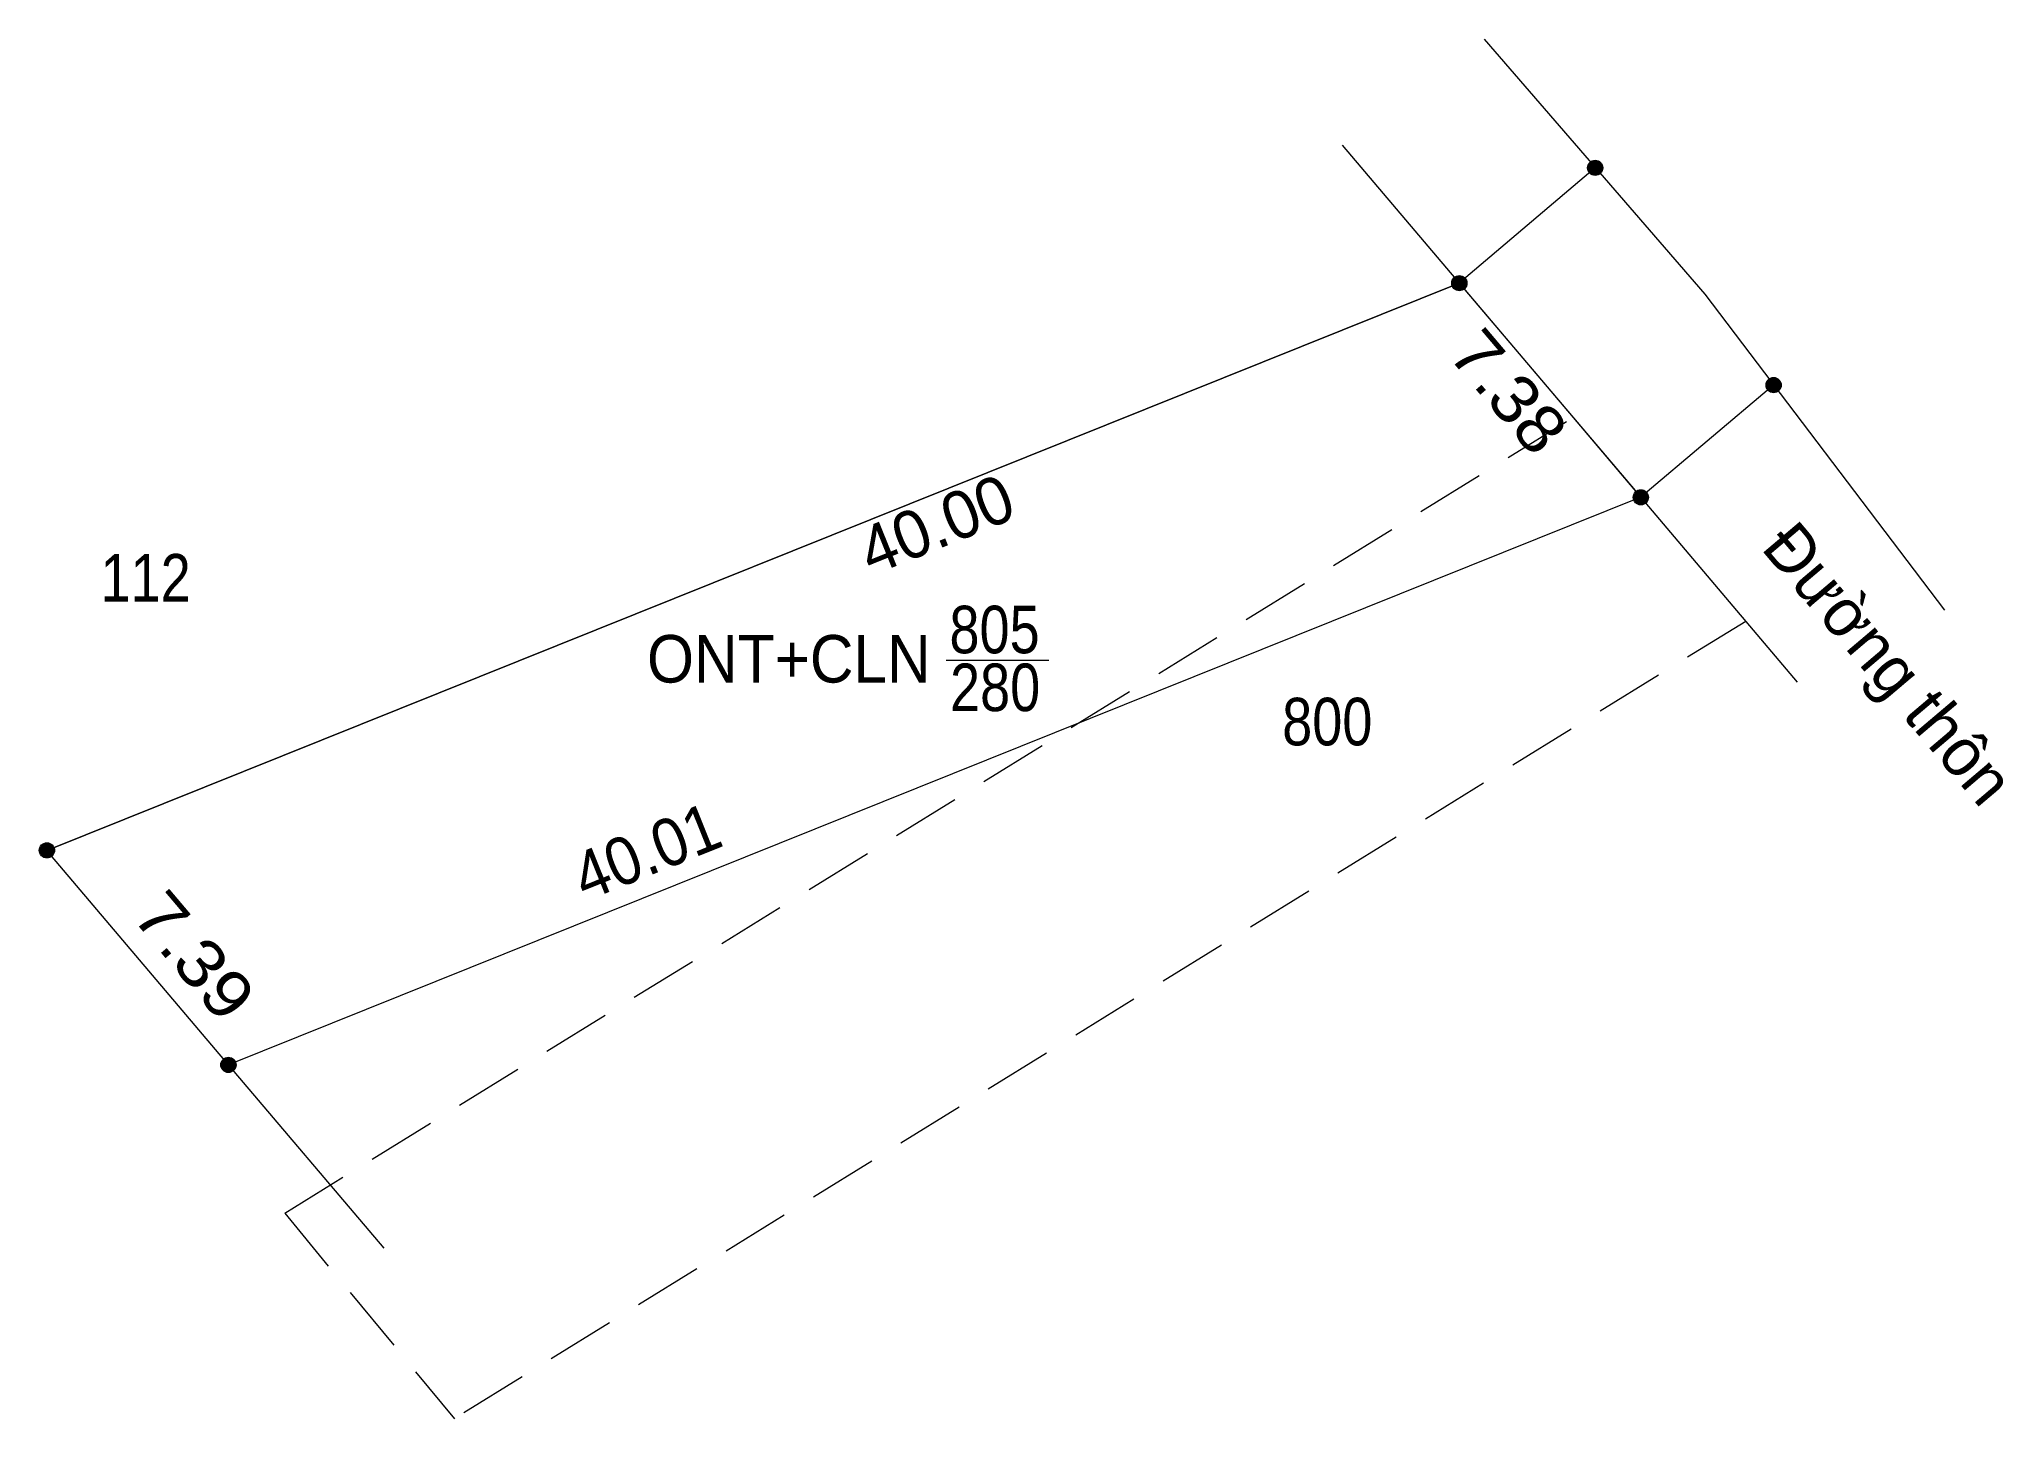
# Model space of a CAD drawing. Header units: metres. Extents: x 548853 to 549470, y 1838806 to 1839638.
# Drawn here: x 548853 to 548904.7, y 1838806.4 to 1838842.6 of the extents above.
import ezdxf
from ezdxf.enums import TextEntityAlignment as Align

# ---------------------------------------------------------------- set-up
doc = ezdxf.new("R2010")
doc.units = ezdxf.units.M
doc.header["$LTSCALE"] = 0.6
doc.linetypes.add('MEDIUM_DASHED', pattern=[4.5, 3, -1.5])
for name, color, linetype, lineweight in [('1', 7, 'Continuous', 13), ('23', 7, 'Continuous', 13), ('36', 7, 'Continuous', 13), ('63', 7, 'Continuous', 13)]:
    doc.layers.add(name, color=color, linetype=linetype, lineweight=lineweight)

msp = doc.modelspace()

# ---------------------------------------------------------------- hatches: boundary and pattern name
at = {"layer": '63'}
for points in [[(548894.13, 1838839.23, 1), (548893.73, 1838839.23, 1)], [(548890.56, 1838836.2, 1), (548890.16, 1838836.2, 1)], [(548898.82, 1838833.52, 1), (548898.42, 1838833.52, 1)], [(548895.33, 1838830.57, 1), (548894.93, 1838830.57, 1)], [(548853.44, 1838821.29, 1), (548853.04, 1838821.29, 1)], [(548858.21, 1838815.65, 1), (548857.81, 1838815.65, 1)]]:
    msp.add_hatch(color=256, dxfattribs=at).paths.add_polyline_path(points)

# ---------------------------------------------------------------- linework, layer by layer
at = {"layer": '1'}
msp.add_lwpolyline([(548890.36, 1838836.2), (548895.13, 1838830.57), (548858.01, 1838815.65), (548853.24, 1838821.29)], close=True, dxfattribs=at)
at = {"layer": '23'}
for p, q in [((548887.28, 1838839.83), (548893.35, 1838832.67)), ((548893.35, 1838832.67), (548899.24, 1838825.71))]:
    msp.add_line(p, q, dxfattribs=at)
msp.add_lwpolyline([(548891.01, 1838842.61), (548896.81, 1838835.91), (548903.11, 1838827.6)], dxfattribs=at)
at = {"layer": '36'}
for p, q in [((548890.36, 1838836.2), (548853.24, 1838821.29)), ((548890.36, 1838836.2), (548853.24, 1838821.29)), ((548895.13, 1838830.57), (548858.01, 1838815.65))]:
    msp.add_line(p, q, dxfattribs=at)
at = {"layer": '36', "linetype": 'MEDIUM_DASHED'}
for p, q in [((548859.49, 1838811.75), (548893.35, 1838832.67)), ((548897.89, 1838827.31), (548863.95, 1838806.35)), ((548859.49, 1838811.75), (548863.95, 1838806.35))]:
    msp.add_line(p, q, dxfattribs=at)
at = {"layer": '36'}
msp.add_lwpolyline([(548862.1, 1838810.83), (548858.01, 1838815.65), (548853.24, 1838821.29)], dxfattribs=at)
at = {"layer": '63'}
for p, q in [((548893.93, 1838839.23), (548890.36, 1838836.2)), ((548898.62, 1838833.52), (548895.13, 1838830.57)), ((548876.87, 1838826.29), (548879.57, 1838826.29))]:
    msp.add_line(p, q, dxfattribs=at)
for centre in [(548893.93, 1838839.23), (548890.36, 1838836.2), (548890.36, 1838836.2), (548898.62, 1838833.52), (548895.13, 1838830.57), (548895.13, 1838830.57), (548853.24, 1838821.29), (548853.24, 1838821.29), (548858.01, 1838815.65), (548858.01, 1838815.65)]:
    msp.add_circle(centre, 0.2, dxfattribs=at)

# ---------------------------------------------------------------- texts
at = {"layer": '1'}
for s, width, p in [('112', 0.85, (548855.835, 1838827.83)), ('805', 0.85, (548878.145, 1838826.47)), ('ONT+CLN', 0.95, (548872.74, 1838825.7)), ('280', 0.85, (548878.16, 1838824.95)), ('800', 0.85, (548886.89, 1838824.05))]:
    msp.add_text(s, height=1.25, dxfattribs=dict(at, width=width)).set_placement(p, align=Align.CENTER)
at = {"layer": '63'}
for s, rotation, width, p in [('7.38', 310.273, 1.1, (548891.1836, 1838832.944)), ('40.01', 21.897, 0.95, (548869.2319, 1838820.6844)), ('7.39', 310.223, 1.15, (548856.6444, 1838818.1186))]:
    msp.add_text(s, height=1.25, rotation=rotation, dxfattribs=dict(at, width=width)).set_placement(p, align=Align.CENTER)
for s, rotation, p in [('40.00', 21.884, (548876.847, 1838829.28)), ('Đường thôn', 310.258, (548901.1704, 1838825.7939))]:
    msp.add_text(s, height=1.25, rotation=rotation, dxfattribs=at).set_placement(p, align=Align.CENTER)

doc.saveas('drawing.dxf')
